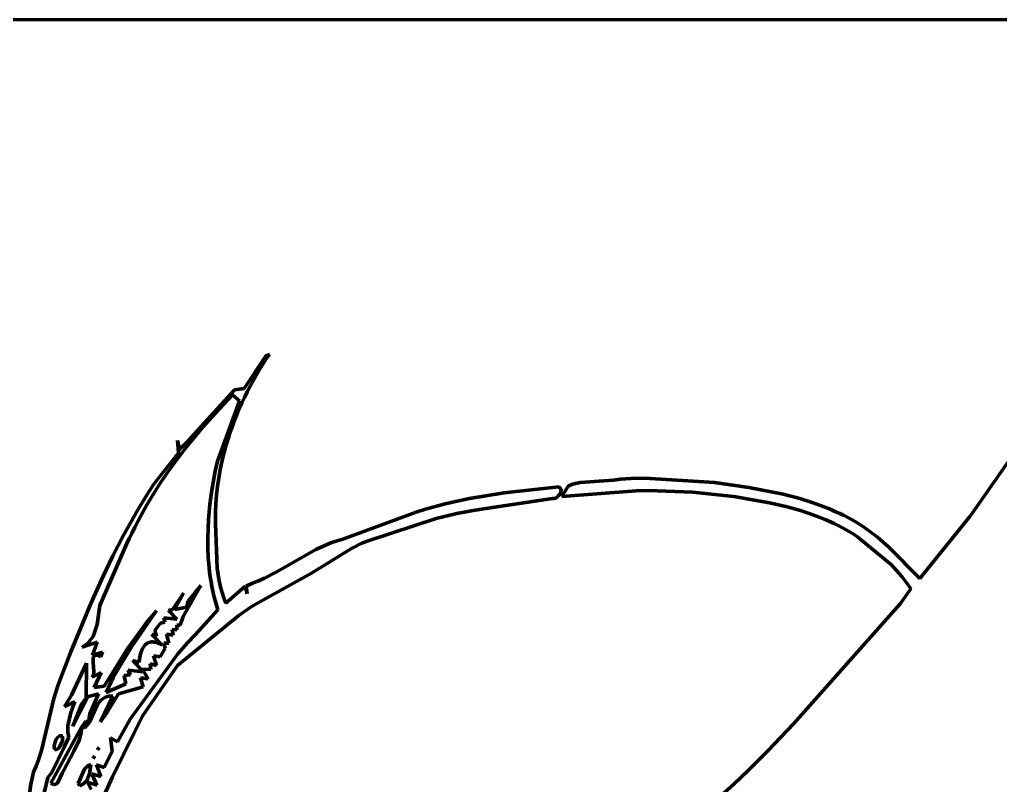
# Model space of a CAD drawing. Header units: millimetres. Extents: x 0 to 11, y 0 to 14.1.
# Drawn here: x 3.896 to 7.005, y 11.627 to 14.056 of the extents above; entities that cross this region are included whole.
import ezdxf

# ---------------------------------------------------------------- set-up
doc = ezdxf.new("R2010")
doc.units = ezdxf.units.MM
doc.layers.add('color#010101ff', color=7, linetype='CONTINUOUS', lineweight=100)
doc.layers.add('color#fefefeff', color=7, linetype='CONTINUOUS', lineweight=100)

msp = doc.modelspace()

# ---------------------------------------------------------------- linework, layer by layer
at = {"layer": 'color#010101ff'}
for p, q in [((4.6075, 12.8855), (4.6766, 12.9894)), ((4.6764, 12.9773), (4.6658, 12.9608)), ((4.6873, 12.9935), (4.6764, 12.9773)), ((4.6766, 12.9894), (4.6873, 12.9935)), ((4.6555, 12.9441), (4.6454, 12.9272)), ((4.6658, 12.9608), (4.6555, 12.9441)), ((4.6357, 12.9101), (4.6263, 12.8928)), ((4.6454, 12.9272), (4.6357, 12.9101)), ((4.4274, 12.7179), (4.5766, 12.8819)), ((4.5766, 12.8819), (4.6075, 12.8855)), ((4.6173, 12.8753), (4.6085, 12.8576)), ((4.6263, 12.8928), (4.6173, 12.8753)), ((4.5709, 12.8653), (4.5156, 12.8069)), ((4.523, 12.6551), (4.5924, 12.8468)), ((4.5924, 12.8468), (4.5709, 12.8653)), ((4.6085, 12.8576), (4.6002, 12.8398)), ((4.5921, 12.8218), (4.5844, 12.8036)), ((4.6002, 12.8398), (4.5921, 12.8218)), ((4.5156, 12.8069), (4.4755, 12.7618)), ((4.5771, 12.7853), (4.5702, 12.7668)), ((4.5844, 12.8036), (4.5771, 12.7853)), ((4.4755, 12.7618), (4.4368, 12.7154)), ((4.5702, 12.7668), (4.5636, 12.7483)), ((4.3993, 12.6815), (4.3958, 12.7209)), ((4.3958, 12.7209), (4.4027, 12.6923)), ((4.5575, 12.7295), (4.5517, 12.7107)), ((4.5636, 12.7483), (4.5575, 12.7295)), ((6.9151, 12.4881), (7.078, 12.7234)), ((4.4027, 12.6923), (4.4274, 12.7179)), ((4.4368, 12.7154), (4.4119, 12.6838)), ((4.5463, 12.6917), (4.5414, 12.6727)), ((4.5517, 12.7107), (4.5463, 12.6917)), ((4.3202, 12.5816), (4.3993, 12.6815)), ((4.4119, 12.6838), (4.3876, 12.6516)), ((4.5414, 12.6727), (4.5369, 12.6535)), ((4.3876, 12.6516), (4.3642, 12.6189)), ((4.5154, 12.6234), (4.523, 12.6551)), ((4.5328, 12.6342), (4.5291, 12.6149)), ((4.5369, 12.6535), (4.5328, 12.6342)), ((4.3642, 12.6189), (4.3416, 12.5856)), ((4.5049, 12.5631), (4.5154, 12.6234)), ((4.5259, 12.5955), (4.5232, 12.576)), ((4.5291, 12.6149), (4.5259, 12.5955)), ((5.6728, 12.5875), (5.779, 12.5951)), ((5.779, 12.5951), (5.801, 12.5979)), ((5.801, 12.5979), (5.834, 12.6006)), ((5.834, 12.6006), (5.8782, 12.6018)), ((5.8782, 12.6018), (6.0987, 12.5877)), ((4.2947, 12.5415), (4.3202, 12.5816)), ((4.3416, 12.5856), (4.3199, 12.5517)), ((4.4988, 12.5174), (4.5049, 12.5631)), ((4.5232, 12.576), (4.5209, 12.5565)), ((5.4314, 12.5551), (5.6047, 12.5735)), ((5.6047, 12.5735), (5.6066, 12.5724)), ((5.6066, 12.5724), (5.6094, 12.5699)), ((5.6094, 12.5699), (5.6112, 12.567)), ((5.6112, 12.567), (5.6121, 12.5637)), ((5.6121, 12.5637), (5.6118, 12.5585)), ((5.6142, 12.5431), (5.6343, 12.5765)), ((5.6343, 12.5765), (5.6484, 12.5819)), ((5.6484, 12.5819), (5.6728, 12.5875)), ((6.0987, 12.5877), (6.2077, 12.5713)), ((6.2077, 12.5713), (6.3161, 12.5505)), ((4.2702, 12.5009), (4.2947, 12.5415)), ((4.3199, 12.5517), (4.2992, 12.5172)), ((4.5191, 12.5369), (4.5177, 12.5173)), ((4.5209, 12.5565), (4.5191, 12.5369)), ((5.2443, 12.5196), (5.3217, 12.5367)), ((5.3217, 12.5367), (5.4314, 12.5551)), ((5.5855, 12.5364), (5.3739, 12.5047)), ((5.5906, 12.5366), (5.5855, 12.5364)), ((5.5974, 12.5395), (5.5906, 12.5366)), ((5.6077, 12.5495), (5.5974, 12.5395)), ((5.6118, 12.5585), (5.6077, 12.5495)), ((5.8501, 12.5611), (5.6142, 12.5431)), ((5.888, 12.5618), (5.8501, 12.5611)), ((6.0287, 12.5572), (5.888, 12.5618)), ((6.1596, 12.5434), (6.0287, 12.5572)), ((6.273, 12.5233), (6.1596, 12.5434)), ((6.3161, 12.5505), (6.3694, 12.5367)), ((6.3694, 12.5367), (6.4088, 12.5244)), ((4.2466, 12.4598), (4.2702, 12.5009)), ((4.2992, 12.5172), (4.2795, 12.4821)), ((4.4945, 12.4715), (4.4988, 12.5174)), ((4.5177, 12.5173), (4.5169, 12.4976)), ((5.1526, 12.494), (5.1829, 12.5032)), ((5.1829, 12.5032), (5.2443, 12.5196)), ((5.3739, 12.5047), (5.334, 12.4991)), ((6.3293, 12.5102), (6.273, 12.5233)), ((6.371, 12.4984), (6.3293, 12.5102)), ((6.4088, 12.5244), (6.4348, 12.5151)), ((6.4348, 12.5151), (6.4604, 12.5049)), ((6.4604, 12.5049), (6.4856, 12.4936)), ((4.2795, 12.4821), (4.2608, 12.4464)), ((4.4928, 12.4409), (4.4945, 12.4715)), ((4.5169, 12.4976), (4.5165, 12.4779)), ((4.5165, 12.4779), (4.5167, 12.4581)), ((4.92, 12.4079), (5.1526, 12.494)), ((5.2164, 12.4737), (5.0002, 12.4028)), ((5.2814, 12.4893), (5.2164, 12.4737)), ((5.334, 12.4991), (5.2814, 12.4893)), ((6.3984, 12.4895), (6.371, 12.4984)), ((6.4255, 12.4798), (6.3984, 12.4895)), ((6.4522, 12.469), (6.4255, 12.4798)), ((6.4856, 12.4936), (6.4965, 12.4889)), ((6.4965, 12.4889), (6.5072, 12.4839)), ((6.5072, 12.4839), (6.5281, 12.4732)), ((6.5281, 12.4732), (6.5484, 12.4615)), ((6.7497, 12.283), (6.9086, 12.4802)), ((6.9086, 12.4802), (6.9151, 12.4881)), ((4.2239, 12.4182), (4.2466, 12.4598)), ((4.2608, 12.4464), (4.2519, 12.4284)), ((4.492, 12.4102), (4.4928, 12.4409)), ((4.5167, 12.4581), (4.5218, 12.3165)), ((6.4784, 12.4572), (6.4522, 12.469)), ((6.4913, 12.4508), (6.4784, 12.4572)), ((6.5041, 12.4442), (6.4913, 12.4508)), ((6.5167, 12.4372), (6.5041, 12.4442)), ((6.5484, 12.4615), (6.5681, 12.4489)), ((6.5681, 12.4489), (6.5873, 12.4355)), ((4.1913, 12.355), (4.2239, 12.4182)), ((4.2432, 12.4102), (4.2348, 12.3918)), ((4.2519, 12.4284), (4.2432, 12.4102)), ((4.4923, 12.3795), (4.492, 12.4102)), ((4.9024, 12.4026), (4.92, 12.4079)), ((6.5292, 12.43), (6.5167, 12.4372)), ((6.5415, 12.4224), (6.5292, 12.43)), ((6.5536, 12.4145), (6.5415, 12.4224)), ((6.6599, 12.3261), (6.5536, 12.4145)), ((6.5873, 12.4355), (6.6151, 12.414)), ((6.6151, 12.414), (6.6506, 12.3833)), ((4.2348, 12.3918), (4.1495, 12.1978)), ((4.4936, 12.3489), (4.4923, 12.3795)), ((4.9482, 12.3788), (4.8205, 12.2999)), ((4.8351, 12.3751), (4.8633, 12.3882)), ((4.8633, 12.3882), (4.8826, 12.3959)), ((4.8826, 12.3959), (4.9024, 12.4026)), ((4.9801, 12.3948), (4.9482, 12.3788)), ((5.0002, 12.4028), (4.9801, 12.3948)), ((6.6506, 12.3833), (6.7497, 12.283)), ((4.1604, 12.291), (4.1913, 12.355)), ((4.4962, 12.3184), (4.4936, 12.3489)), ((4.7085, 12.3032), (4.8351, 12.3751)), ((4.498, 12.3032), (4.4962, 12.3184)), ((4.5218, 12.3165), (4.5267, 12.2815)), ((6.6926, 12.29), (6.6599, 12.3261)), ((4.1214, 12.2044), (4.1604, 12.291)), ((4.5001, 12.2881), (4.498, 12.3032)), ((4.5025, 12.273), (4.5001, 12.2881)), ((4.6528, 12.276), (4.6717, 12.2844)), ((4.8205, 12.2999), (4.6592, 12.2107)), ((4.6717, 12.2844), (4.7085, 12.3032)), ((6.7122, 12.264), (6.6926, 12.29)), ((4.4698, 12.2611), (4.4138, 12.1632)), ((4.4298, 12.2116), (4.4698, 12.2611)), ((4.5052, 12.2579), (4.5025, 12.273)), ((4.5083, 12.2429), (4.5052, 12.2579)), ((4.5267, 12.2815), (4.5323, 12.2557)), ((4.5323, 12.2557), (4.5372, 12.2387)), ((4.5497, 12.2053), (4.6102, 12.2592)), ((4.6102, 12.2592), (4.6173, 12.2349)), ((4.6142, 12.2594), (4.6335, 12.2686)), ((4.6173, 12.2349), (4.6142, 12.2594)), ((4.6335, 12.2686), (4.6528, 12.276)), ((6.7211, 12.2503), (6.7122, 12.264)), ((4.3798, 12.1845), (4.4152, 12.2362)), ((4.4152, 12.2362), (4.3868, 12.1853)), ((4.5118, 12.228), (4.5083, 12.2429)), ((4.5156, 12.2131), (4.5118, 12.228)), ((4.5372, 12.2387), (4.5429, 12.2219)), ((4.5429, 12.2219), (4.5497, 12.2053)), ((6.6875, 12.2025), (6.7211, 12.2503)), ((4.0581, 12.0508), (4.1214, 12.2044)), ((4.1495, 12.1978), (4.1414, 12.1373)), ((4.3868, 12.1853), (4.4256, 12.192)), ((4.4256, 12.192), (4.4264, 12.2008)), ((4.4264, 12.2008), (4.4298, 12.2116)), ((4.5198, 12.1983), (4.5156, 12.2131)), ((4.5244, 12.1836), (4.5198, 12.1983)), ((4.6297, 12.1929), (4.5918, 12.1671)), ((4.6592, 12.2107), (4.6297, 12.1929)), ((6.3498, 11.8233), (6.6875, 12.2025)), ((4.3295, 12.1803), (4.2518, 12.0681)), ((4.2964, 12.1426), (4.3295, 12.1803)), ((4.3679, 12.182), (4.3798, 12.1845)), ((4.3937, 12.1546), (4.3679, 12.182)), ((4.5918, 12.1671), (4.3963, 12.0074)), ((4.4138, 12.1632), (4.4044, 12.1354)), ((4.4519, 12.1045), (4.5244, 12.1836)), ((4.1414, 12.1373), (4.1289, 12.0993)), ((4.2376, 12.0616), (4.2964, 12.1426)), ((4.324, 12.118), (4.3418, 12.1415)), ((4.3418, 12.1415), (4.3564, 12.1452)), ((4.3564, 12.1452), (4.3528, 12.1583)), ((4.3528, 12.1583), (4.3937, 12.1546)), ((4.4044, 12.1354), (4.3939, 12.1357)), ((4.3939, 12.1357), (4.394, 12.1203)), ((4.1289, 12.0993), (4.1121, 12.078)), ((4.3474, 12.0718), (4.3149, 12.1059)), ((4.3149, 12.1059), (4.3298, 12.1004)), ((4.3298, 12.1004), (4.324, 12.118)), ((4.3821, 12.104), (4.3614, 12.1067)), ((4.3614, 12.1067), (4.369, 12.078)), ((4.394, 12.1203), (4.3788, 12.1219)), ((4.3788, 12.1219), (4.3821, 12.104)), ((4.4274, 12.0795), (4.4519, 12.1045)), ((4.0942, 12.0653), (4.1411, 12.0812)), ((4.1121, 12.078), (4.0942, 12.0653)), ((4.1411, 12.0812), (4.1264, 12.0406)), ((4.2518, 12.0681), (4.1923, 11.9693)), ((4.2844, 12.059), (4.2881, 12.0656)), ((4.2881, 12.0656), (4.2924, 12.0714)), ((4.2924, 12.0714), (4.2949, 12.0739)), ((4.2949, 12.0739), (4.2976, 12.0761)), ((4.2976, 12.0761), (4.3004, 12.0781)), ((4.3004, 12.0781), (4.3035, 12.0797)), ((4.3035, 12.0797), (4.3068, 12.0809)), ((4.3068, 12.0809), (4.3103, 12.0817)), ((4.3103, 12.0817), (4.314, 12.0822)), ((4.314, 12.0822), (4.318, 12.0822)), ((4.318, 12.0822), (4.3222, 12.0818)), ((4.3222, 12.0818), (4.3267, 12.0808)), ((4.3267, 12.0808), (4.3315, 12.0794)), ((4.3315, 12.0794), (4.3365, 12.0774)), ((4.3365, 12.0774), (4.3418, 12.0749)), ((4.3418, 12.0749), (4.3474, 12.0718)), ((4.369, 12.078), (4.3524, 12.0781)), ((4.3524, 12.0781), (4.3571, 12.0621)), ((4.3967, 12.0444), (4.4274, 12.0795)), ((4.024, 11.9624), (4.0581, 12.0508)), ((4.1264, 12.0406), (4.1579, 12.0492)), ((4.13, 12.0354), (4.1293, 12.0333)), ((4.131, 12.0373), (4.13, 12.0354)), ((4.1323, 12.0387), (4.131, 12.0373)), ((4.134, 12.0397), (4.1323, 12.0387)), ((4.136, 12.0402), (4.134, 12.0397)), ((4.1385, 12.0403), (4.136, 12.0402)), ((4.1415, 12.0398), (4.1385, 12.0403)), ((4.1449, 12.0387), (4.1415, 12.0398)), ((4.1489, 12.037), (4.1449, 12.0387)), ((4.1534, 12.0347), (4.1489, 12.037)), ((4.1579, 12.0492), (4.1534, 12.0347)), ((4.1639, 11.9423), (4.2376, 12.0616)), ((4.2594, 11.8557), (4.3967, 12.0444)), ((4.2734, 12.0168), (4.2788, 12.0441)), ((4.2788, 12.0441), (4.2844, 12.059)), ((4.3414, 12.0349), (4.3201, 12.0382)), ((4.3201, 12.0382), (4.3291, 12.0075)), ((4.3571, 12.0621), (4.3414, 12.0349)), ((4.1073, 12.0144), (4.0602, 11.9132)), ((4.1063, 11.907), (4.1073, 12.0144)), ((4.1289, 12.0307), (4.1286, 12.0279)), ((4.1286, 12.0279), (4.1286, 12.0249)), ((4.1286, 12.0249), (4.1289, 12.0182)), ((4.1293, 12.0333), (4.1289, 12.0307)), ((4.1289, 12.0182), (4.1311, 11.9883)), ((4.2876, 11.9872), (4.2546, 12.0231)), ((4.2546, 12.0231), (4.2734, 12.0168)), ((4.3963, 12.0074), (4.286, 11.8485)), ((4.3291, 12.0075), (4.3097, 12.0129)), ((4.3097, 12.0129), (4.3117, 11.9955)), ((4.1258, 11.9708), (4.1541, 11.9849)), ((4.1274, 11.9731), (4.1258, 11.9708)), ((4.1287, 11.9756), (4.1274, 11.9731)), ((4.1297, 11.9785), (4.1287, 11.9756)), ((4.1304, 11.9816), (4.1297, 11.9785)), ((4.1311, 11.9883), (4.1304, 11.9816)), ((4.1541, 11.9849), (4.1314, 11.9378)), ((4.2272, 11.9751), (4.246, 11.9779)), ((4.232, 11.9492), (4.2272, 11.9751)), ((4.246, 11.9779), (4.2393, 11.9929)), ((4.2393, 11.9929), (4.2876, 11.9872)), ((4.3117, 11.9955), (4.2855, 11.995)), ((4.2855, 11.995), (4.3033, 11.9653)), ((4.0043, 11.9023), (4.0167, 11.9426)), ((4.0167, 11.9426), (4.024, 11.9624)), ((4.1314, 11.9378), (4.1639, 11.9423)), ((4.1923, 11.9693), (4.1695, 11.9222)), ((4.1695, 11.9222), (4.232, 11.9492)), ((4.3033, 11.9653), (4.2792, 11.9685)), ((4.2792, 11.9685), (4.2869, 11.94)), ((4.0602, 11.9132), (4.0379, 11.8774)), ((4.1453, 11.9178), (4.1063, 11.907)), ((4.1183, 11.8539), (4.1453, 11.9178)), ((4.1517, 11.8289), (4.1913, 11.9104)), ((4.2065, 11.9143), (4.171, 11.8553)), ((4.1817, 11.9102), (4.1773, 11.9096)), ((4.1864, 11.9105), (4.1817, 11.9102)), ((4.1913, 11.9104), (4.1864, 11.9105)), ((4.209, 11.917), (4.2065, 11.9143)), ((4.2869, 11.94), (4.209, 11.917)), ((3.9646, 11.7383), (4.0043, 11.9023)), ((4.0379, 11.8774), (4.0711, 11.8924)), ((4.0711, 11.8924), (4.0574, 11.8586)), ((4.1108, 11.9056), (4.0647, 11.8151)), ((4.0647, 11.8151), (4.0913, 11.8852)), ((4.0913, 11.8852), (4.0999, 11.8962)), ((4.0999, 11.8962), (4.1079, 11.9035)), ((4.1079, 11.9035), (4.1108, 11.9056)), ((4.1412, 11.8811), (4.117, 11.8277)), ((4.1479, 11.8911), (4.1412, 11.8811)), ((4.1531, 11.8969), (4.1479, 11.8911)), ((4.159, 11.9018), (4.1531, 11.8969)), ((4.1622, 11.9039), (4.159, 11.9018)), ((4.1657, 11.9058), (4.1622, 11.9039)), ((4.1693, 11.9074), (4.1657, 11.9058)), ((4.1732, 11.9086), (4.1693, 11.9074)), ((4.1773, 11.9096), (4.1732, 11.9086)), ((4.0574, 11.8586), (4.048, 11.816)), ((4.1163, 11.8411), (4.1183, 11.8539)), ((4.171, 11.8553), (4.1517, 11.8289)), ((4.2455, 11.837), (4.2594, 11.8557)), ((4.286, 11.8485), (4.2583, 11.7934)), ((4.0917, 11.8118), (4.1058, 11.8304)), ((4.117, 11.8277), (4.1026, 11.8093)), ((4.1058, 11.8304), (4.117, 11.8277)), ((4.1165, 11.8311), (4.1163, 11.8411)), ((4.117, 11.8277), (4.1165, 11.8311)), ((4.206, 11.765), (4.2455, 11.837)), ((6.2673, 11.737), (6.3498, 11.8233)), ((3.994, 11.6343), (4.0917, 11.8118)), ((4.048, 11.816), (4.0484, 11.7961)), ((4.0484, 11.7961), (4.0515, 11.7799)), ((4.0885, 11.7858), (4.084, 11.771)), ((4.0906, 11.796), (4.0885, 11.7858)), ((4.0916, 11.8064), (4.0906, 11.796)), ((4.0917, 11.8118), (4.0916, 11.8064)), ((4.1026, 11.8093), (4.0917, 11.8118)), ((4.2583, 11.7934), (4.1888, 11.6524)), ((4.0102, 11.7711), (4.0052, 11.7521)), ((4.0161, 11.7795), (4.0102, 11.7711)), ((4.0206, 11.7828), (4.0161, 11.7795)), ((4.0241, 11.784), (4.0206, 11.7828)), ((4.0219, 11.748), (4.0314, 11.7688)), ((4.0278, 11.7844), (4.0241, 11.784)), ((4.0319, 11.7837), (4.0278, 11.7844)), ((4.0314, 11.7688), (4.0319, 11.7837)), ((4.0515, 11.7799), (4.0372, 11.7482)), ((4.084, 11.771), (4.0683, 11.7381)), ((4.1891, 11.7356), (4.1836, 11.778)), ((4.1836, 11.778), (4.206, 11.765)), ((3.9551, 11.7082), (3.9646, 11.7383)), ((4.0372, 11.7482), (3.9977, 11.6677)), ((4.0052, 11.7521), (4.0063, 11.7407)), ((4.0063, 11.7407), (4.0081, 11.7406)), ((4.0081, 11.7406), (4.0116, 11.741)), ((4.0116, 11.741), (4.0163, 11.7431)), ((4.0163, 11.7431), (4.0219, 11.748)), ((4.0683, 11.7381), (4.0342, 11.6729)), ((4.1417, 11.746), (4.1489, 11.7407)), ((4.1426, 11.7453), (4.1417, 11.746)), ((4.1489, 11.7407), (4.1426, 11.7453)), ((4.1641, 11.6835), (4.1891, 11.7356)), ((6.204, 11.6736), (6.2673, 11.737)), ((3.9477, 11.6884), (3.9551, 11.7082)), ((4.1121, 11.6891), (4.1217, 11.6939)), ((4.1217, 11.6939), (4.1175, 11.6634)), ((4.1281, 11.719), (4.1349, 11.7133)), ((4.129, 11.7182), (4.1281, 11.719)), ((4.1349, 11.7133), (4.129, 11.7182)), ((3.9309, 11.6308), (3.9395, 11.6689)), ((3.9395, 11.6689), (3.9477, 11.6884)), ((3.9977, 11.6677), (3.9853, 11.6522)), ((4.0302, 11.6655), (4.0166, 11.6368)), ((4.0342, 11.6729), (4.0302, 11.6655)), ((4.0812, 11.6328), (4.1008, 11.6785)), ((4.1008, 11.6785), (4.1121, 11.6891)), ((4.1175, 11.6634), (4.1085, 11.643)), ((4.14, 11.6279), (4.1246, 11.664)), ((4.1246, 11.664), (4.1535, 11.6553)), ((4.1535, 11.6553), (4.1395, 11.6919)), ((4.1395, 11.6919), (4.1641, 11.6835)), ((6.1609, 11.6322), (6.204, 11.6736)), ((3.9203, 11.5537), (3.9309, 11.6308)), ((3.9853, 11.6522), (3.9732, 11.6037)), ((3.9966, 11.6327), (3.994, 11.6343)), ((3.9989, 11.6315), (3.9966, 11.6327)), ((4.0012, 11.6307), (3.9989, 11.6315)), ((4.0033, 11.6302), (4.0012, 11.6307)), ((4.0053, 11.6301), (4.0033, 11.6302)), ((4.009, 11.6308), (4.0053, 11.6301)), ((4.0123, 11.6325), (4.009, 11.6308)), ((4.0166, 11.6368), (4.0123, 11.6325)), ((4.0869, 11.6264), (4.0812, 11.6328)), ((4.1015, 11.6348), (4.0948, 11.6299)), ((4.1085, 11.643), (4.1015, 11.6348)), ((4.1223, 11.6142), (4.1109, 11.6378)), ((4.1109, 11.6378), (4.14, 11.6279)), ((4.1888, 11.6524), (4.1609, 11.5882)), ((6.1172, 11.5914), (6.1609, 11.6322)), ((4.0948, 11.6299), (4.0869, 11.6264))]:
    msp.add_line(p, q, dxfattribs=at)
at = {"layer": 'color#fefefeff'}
for p, q in [((0, 14.0556), (10.9583, 14.0556)), ((4.6766, 12.9894), (4.6075, 12.8855)), ((4.6658, 12.9608), (4.6764, 12.9773)), ((4.6764, 12.9773), (4.6873, 12.9935)), ((4.6873, 12.9935), (4.6766, 12.9894)), ((4.6454, 12.9272), (4.6555, 12.9441)), ((4.6555, 12.9441), (4.6658, 12.9608)), ((4.6263, 12.8928), (4.6357, 12.9101)), ((4.6357, 12.9101), (4.6454, 12.9272)), ((4.5766, 12.8819), (4.4274, 12.7179)), ((4.6075, 12.8855), (4.5766, 12.8819)), ((4.6085, 12.8576), (4.6173, 12.8753)), ((4.6173, 12.8753), (4.6263, 12.8928)), ((4.5156, 12.8069), (4.5709, 12.8653)), ((4.5924, 12.8468), (4.523, 12.6551)), ((4.5709, 12.8653), (4.5924, 12.8468)), ((4.6002, 12.8398), (4.6085, 12.8576)), ((4.5844, 12.8036), (4.5921, 12.8218)), ((4.5921, 12.8218), (4.6002, 12.8398)), ((4.4755, 12.7618), (4.5156, 12.8069)), ((4.5702, 12.7668), (4.5771, 12.7853)), ((4.5771, 12.7853), (4.5844, 12.8036)), ((4.4368, 12.7154), (4.4755, 12.7618)), ((4.5636, 12.7483), (4.5702, 12.7668)), ((4.4027, 12.6923), (4.3958, 12.7209)), ((4.3958, 12.7209), (4.3993, 12.6815)), ((4.5517, 12.7107), (4.5575, 12.7295)), ((4.5575, 12.7295), (4.5636, 12.7483)), ((7.078, 12.7234), (6.9151, 12.4881)), ((4.4274, 12.7179), (4.4027, 12.6923)), ((4.4119, 12.6838), (4.4368, 12.7154)), ((4.5414, 12.6727), (4.5463, 12.6917)), ((4.5463, 12.6917), (4.5517, 12.7107)), ((4.3993, 12.6815), (4.3202, 12.5816)), ((4.3876, 12.6516), (4.4119, 12.6838)), ((4.5369, 12.6535), (4.5414, 12.6727)), ((4.3642, 12.6189), (4.3876, 12.6516)), ((4.523, 12.6551), (4.5154, 12.6234)), ((4.5291, 12.6149), (4.5328, 12.6342)), ((4.5328, 12.6342), (4.5369, 12.6535)), ((4.3416, 12.5856), (4.3642, 12.6189)), ((4.5154, 12.6234), (4.5049, 12.5631)), ((4.5232, 12.576), (4.5259, 12.5955)), ((4.5259, 12.5955), (4.5291, 12.6149)), ((5.779, 12.5951), (5.6728, 12.5875)), ((5.801, 12.5979), (5.779, 12.5951)), ((5.834, 12.6006), (5.801, 12.5979)), ((5.8782, 12.6018), (5.834, 12.6006)), ((6.0987, 12.5877), (5.8782, 12.6018)), ((4.3202, 12.5816), (4.2947, 12.5415)), ((4.3199, 12.5517), (4.3416, 12.5856)), ((4.5049, 12.5631), (4.4988, 12.5174)), ((4.5209, 12.5565), (4.5232, 12.576)), ((5.6047, 12.5735), (5.4314, 12.5551)), ((5.6066, 12.5724), (5.6047, 12.5735)), ((5.6094, 12.5699), (5.6066, 12.5724)), ((5.6112, 12.567), (5.6094, 12.5699)), ((5.6121, 12.5637), (5.6112, 12.567)), ((5.6118, 12.5585), (5.6121, 12.5637)), ((5.6343, 12.5765), (5.6142, 12.5431)), ((5.6484, 12.5819), (5.6343, 12.5765)), ((5.6728, 12.5875), (5.6484, 12.5819)), ((6.2077, 12.5713), (6.0987, 12.5877)), ((6.3161, 12.5505), (6.2077, 12.5713)), ((4.2947, 12.5415), (4.2702, 12.5009)), ((4.2992, 12.5172), (4.3199, 12.5517)), ((4.5177, 12.5173), (4.5191, 12.5369)), ((4.5191, 12.5369), (4.5209, 12.5565)), ((5.3217, 12.5367), (5.2443, 12.5196)), ((5.4314, 12.5551), (5.3217, 12.5367)), ((5.3739, 12.5047), (5.5855, 12.5364)), ((5.5855, 12.5364), (5.5906, 12.5366)), ((5.5906, 12.5366), (5.5974, 12.5395)), ((5.5974, 12.5395), (5.6077, 12.5495)), ((5.6077, 12.5495), (5.6118, 12.5585)), ((5.6142, 12.5431), (5.8501, 12.5611)), ((5.8501, 12.5611), (5.888, 12.5618)), ((5.888, 12.5618), (6.0287, 12.5572)), ((6.0287, 12.5572), (6.1596, 12.5434)), ((6.1596, 12.5434), (6.273, 12.5233)), ((6.3694, 12.5367), (6.3161, 12.5505)), ((6.4088, 12.5244), (6.3694, 12.5367)), ((4.2702, 12.5009), (4.2466, 12.4598)), ((4.2795, 12.4821), (4.2992, 12.5172)), ((4.4988, 12.5174), (4.4945, 12.4715)), ((4.5169, 12.4976), (4.5177, 12.5173)), ((5.1829, 12.5032), (5.1526, 12.494)), ((5.2443, 12.5196), (5.1829, 12.5032)), ((5.334, 12.4991), (5.3739, 12.5047)), ((6.273, 12.5233), (6.3293, 12.5102)), ((6.3293, 12.5102), (6.371, 12.4984)), ((6.4348, 12.5151), (6.4088, 12.5244)), ((6.4604, 12.5049), (6.4348, 12.5151)), ((6.4856, 12.4936), (6.4604, 12.5049)), ((4.2608, 12.4464), (4.2795, 12.4821)), ((4.4945, 12.4715), (4.4928, 12.4409)), ((4.5165, 12.4779), (4.5169, 12.4976)), ((4.5167, 12.4581), (4.5165, 12.4779)), ((5.1526, 12.494), (4.92, 12.4079)), ((5.0002, 12.4028), (5.2164, 12.4737)), ((5.2164, 12.4737), (5.2814, 12.4893)), ((5.2814, 12.4893), (5.334, 12.4991)), ((6.371, 12.4984), (6.3984, 12.4895)), ((6.3984, 12.4895), (6.4255, 12.4798)), ((6.4255, 12.4798), (6.4522, 12.469)), ((6.4965, 12.4889), (6.4856, 12.4936)), ((6.5072, 12.4839), (6.4965, 12.4889)), ((6.5281, 12.4732), (6.5072, 12.4839)), ((6.5484, 12.4615), (6.5281, 12.4732)), ((6.9086, 12.4802), (6.7497, 12.283)), ((6.9151, 12.4881), (6.9086, 12.4802)), ((4.2466, 12.4598), (4.2239, 12.4182)), ((4.2519, 12.4284), (4.2608, 12.4464)), ((4.4928, 12.4409), (4.492, 12.4102)), ((4.5218, 12.3165), (4.5167, 12.4581)), ((6.4522, 12.469), (6.4784, 12.4572)), ((6.4784, 12.4572), (6.4913, 12.4508)), ((6.4913, 12.4508), (6.5041, 12.4442)), ((6.5041, 12.4442), (6.5167, 12.4372)), ((6.5681, 12.4489), (6.5484, 12.4615)), ((6.5873, 12.4355), (6.5681, 12.4489)), ((4.2239, 12.4182), (4.1913, 12.355)), ((4.2348, 12.3918), (4.2432, 12.4102)), ((4.2432, 12.4102), (4.2519, 12.4284)), ((4.492, 12.4102), (4.4923, 12.3795)), ((4.92, 12.4079), (4.9024, 12.4026)), ((6.5167, 12.4372), (6.5292, 12.43)), ((6.5292, 12.43), (6.5415, 12.4224)), ((6.5415, 12.4224), (6.5536, 12.4145)), ((6.5536, 12.4145), (6.6599, 12.3261)), ((6.6151, 12.414), (6.5873, 12.4355)), ((6.6506, 12.3833), (6.6151, 12.414)), ((4.1495, 12.1978), (4.2348, 12.3918)), ((4.4923, 12.3795), (4.4936, 12.3489)), ((4.8205, 12.2999), (4.9482, 12.3788)), ((4.8633, 12.3882), (4.8351, 12.3751)), ((4.8826, 12.3959), (4.8633, 12.3882)), ((4.9024, 12.4026), (4.8826, 12.3959)), ((4.9482, 12.3788), (4.9801, 12.3948)), ((4.9801, 12.3948), (5.0002, 12.4028)), ((6.7497, 12.283), (6.6506, 12.3833)), ((4.1913, 12.355), (4.1604, 12.291)), ((4.4936, 12.3489), (4.4962, 12.3184)), ((4.8351, 12.3751), (4.7085, 12.3032)), ((4.4962, 12.3184), (4.498, 12.3032)), ((4.5267, 12.2815), (4.5218, 12.3165)), ((6.6599, 12.3261), (6.6926, 12.29)), ((4.1604, 12.291), (4.1214, 12.2044)), ((4.498, 12.3032), (4.5001, 12.2881)), ((4.5001, 12.2881), (4.5025, 12.273)), ((4.6717, 12.2844), (4.6528, 12.276)), ((4.6592, 12.2107), (4.8205, 12.2999)), ((4.7085, 12.3032), (4.6717, 12.2844)), ((6.6926, 12.29), (6.7122, 12.264)), ((4.4138, 12.1632), (4.4698, 12.2611)), ((4.4698, 12.2611), (4.4298, 12.2116)), ((4.5025, 12.273), (4.5052, 12.2579)), ((4.5052, 12.2579), (4.5083, 12.2429)), ((4.5323, 12.2557), (4.5267, 12.2815)), ((4.5372, 12.2387), (4.5323, 12.2557)), ((4.6102, 12.2592), (4.5497, 12.2053)), ((4.6173, 12.2349), (4.6102, 12.2592)), ((4.6335, 12.2686), (4.6142, 12.2594)), ((4.6142, 12.2594), (4.6173, 12.2349)), ((4.6528, 12.276), (4.6335, 12.2686)), ((6.7122, 12.264), (6.7211, 12.2503)), ((4.4152, 12.2362), (4.3798, 12.1845)), ((4.3868, 12.1853), (4.4152, 12.2362)), ((4.5083, 12.2429), (4.5118, 12.228)), ((4.5118, 12.228), (4.5156, 12.2131)), ((4.5429, 12.2219), (4.5372, 12.2387)), ((4.5497, 12.2053), (4.5429, 12.2219)), ((6.7211, 12.2503), (6.6875, 12.2025)), ((4.1214, 12.2044), (4.0581, 12.0508)), ((4.1414, 12.1373), (4.1495, 12.1978)), ((4.4256, 12.192), (4.3868, 12.1853)), ((4.4264, 12.2008), (4.4256, 12.192)), ((4.4298, 12.2116), (4.4264, 12.2008)), ((4.5156, 12.2131), (4.5198, 12.1983)), ((4.5198, 12.1983), (4.5244, 12.1836)), ((4.5918, 12.1671), (4.6297, 12.1929)), ((4.6297, 12.1929), (4.6592, 12.2107)), ((6.6875, 12.2025), (6.3498, 11.8233)), ((4.2518, 12.0681), (4.3295, 12.1803)), ((4.3295, 12.1803), (4.2964, 12.1426)), ((4.3798, 12.1845), (4.3679, 12.182)), ((4.3679, 12.182), (4.3937, 12.1546)), ((4.3963, 12.0074), (4.5918, 12.1671)), ((4.4044, 12.1354), (4.4138, 12.1632)), ((4.5244, 12.1836), (4.4519, 12.1045)), ((4.1289, 12.0993), (4.1414, 12.1373)), ((4.2964, 12.1426), (4.2376, 12.0616)), ((4.3418, 12.1415), (4.324, 12.118)), ((4.3564, 12.1452), (4.3418, 12.1415)), ((4.3937, 12.1546), (4.3528, 12.1583)), ((4.3528, 12.1583), (4.3564, 12.1452)), ((4.394, 12.1203), (4.3939, 12.1357)), ((4.3939, 12.1357), (4.4044, 12.1354)), ((4.1121, 12.078), (4.1289, 12.0993)), ((4.3298, 12.1004), (4.3149, 12.1059)), ((4.3149, 12.1059), (4.3474, 12.0718)), ((4.324, 12.118), (4.3298, 12.1004)), ((4.369, 12.078), (4.3614, 12.1067)), ((4.3614, 12.1067), (4.3821, 12.104)), ((4.3821, 12.104), (4.3788, 12.1219)), ((4.3788, 12.1219), (4.394, 12.1203)), ((4.4519, 12.1045), (4.4274, 12.0795)), ((4.1411, 12.0812), (4.0942, 12.0653)), ((4.0942, 12.0653), (4.1121, 12.078)), ((4.1264, 12.0406), (4.1411, 12.0812)), ((4.1923, 11.9693), (4.2518, 12.0681)), ((4.2881, 12.0656), (4.2844, 12.059)), ((4.2924, 12.0714), (4.2881, 12.0656)), ((4.2949, 12.0739), (4.2924, 12.0714)), ((4.2976, 12.0761), (4.2949, 12.0739)), ((4.3004, 12.0781), (4.2976, 12.0761)), ((4.3035, 12.0797), (4.3004, 12.0781)), ((4.3068, 12.0809), (4.3035, 12.0797)), ((4.3103, 12.0817), (4.3068, 12.0809)), ((4.314, 12.0822), (4.3103, 12.0817)), ((4.318, 12.0822), (4.314, 12.0822)), ((4.3222, 12.0818), (4.318, 12.0822)), ((4.3267, 12.0808), (4.3222, 12.0818)), ((4.3315, 12.0794), (4.3267, 12.0808)), ((4.3365, 12.0774), (4.3315, 12.0794)), ((4.3418, 12.0749), (4.3365, 12.0774)), ((4.3474, 12.0718), (4.3418, 12.0749)), ((4.3571, 12.0621), (4.3524, 12.0781)), ((4.3524, 12.0781), (4.369, 12.078)), ((4.4274, 12.0795), (4.3967, 12.0444)), ((4.0581, 12.0508), (4.024, 11.9624)), ((4.1579, 12.0492), (4.1264, 12.0406)), ((4.1293, 12.0333), (4.13, 12.0354)), ((4.13, 12.0354), (4.131, 12.0373)), ((4.131, 12.0373), (4.1323, 12.0387)), ((4.1323, 12.0387), (4.134, 12.0397)), ((4.134, 12.0397), (4.136, 12.0402)), ((4.136, 12.0402), (4.1385, 12.0403)), ((4.1385, 12.0403), (4.1415, 12.0398)), ((4.1415, 12.0398), (4.1449, 12.0387)), ((4.1449, 12.0387), (4.1489, 12.037)), ((4.1489, 12.037), (4.1534, 12.0347)), ((4.1534, 12.0347), (4.1579, 12.0492)), ((4.2376, 12.0616), (4.1639, 11.9423)), ((4.3967, 12.0444), (4.2594, 11.8557)), ((4.2788, 12.0441), (4.2734, 12.0168)), ((4.2844, 12.059), (4.2788, 12.0441)), ((4.3291, 12.0075), (4.3201, 12.0382)), ((4.3201, 12.0382), (4.3414, 12.0349)), ((4.3414, 12.0349), (4.3571, 12.0621)), ((4.0602, 11.9132), (4.1073, 12.0144)), ((4.1073, 12.0144), (4.1063, 11.907)), ((4.1286, 12.0279), (4.1289, 12.0307)), ((4.1286, 12.0249), (4.1286, 12.0279)), ((4.1289, 12.0182), (4.1286, 12.0249)), ((4.1289, 12.0307), (4.1293, 12.0333)), ((4.1311, 11.9883), (4.1289, 12.0182)), ((4.2734, 12.0168), (4.2546, 12.0231)), ((4.2546, 12.0231), (4.2876, 11.9872)), ((4.286, 11.8485), (4.3963, 12.0074)), ((4.3117, 11.9955), (4.3097, 12.0129)), ((4.3097, 12.0129), (4.3291, 12.0075)), ((4.1541, 11.9849), (4.1258, 11.9708)), ((4.1258, 11.9708), (4.1274, 11.9731)), ((4.1274, 11.9731), (4.1287, 11.9756)), ((4.1287, 11.9756), (4.1297, 11.9785)), ((4.1297, 11.9785), (4.1304, 11.9816)), ((4.1304, 11.9816), (4.1311, 11.9883)), ((4.1314, 11.9378), (4.1541, 11.9849)), ((4.246, 11.9779), (4.2272, 11.9751)), ((4.2272, 11.9751), (4.232, 11.9492)), ((4.2876, 11.9872), (4.2393, 11.9929)), ((4.2393, 11.9929), (4.246, 11.9779)), ((4.2855, 11.995), (4.3117, 11.9955)), ((4.3033, 11.9653), (4.2855, 11.995)), ((4.0167, 11.9426), (4.0043, 11.9023)), ((4.024, 11.9624), (4.0167, 11.9426)), ((4.1639, 11.9423), (4.1314, 11.9378)), ((4.1695, 11.9222), (4.1923, 11.9693)), ((4.232, 11.9492), (4.1695, 11.9222)), ((4.2869, 11.94), (4.2792, 11.9685)), ((4.2792, 11.9685), (4.3033, 11.9653)), ((4.0379, 11.8774), (4.0602, 11.9132)), ((4.1063, 11.907), (4.1453, 11.9178)), ((4.1453, 11.9178), (4.1183, 11.8539)), ((4.1913, 11.9104), (4.1517, 11.8289)), ((4.171, 11.8553), (4.2065, 11.9143)), ((4.1773, 11.9096), (4.1817, 11.9102)), ((4.1817, 11.9102), (4.1864, 11.9105)), ((4.1864, 11.9105), (4.1913, 11.9104)), ((4.2065, 11.9143), (4.209, 11.917)), ((4.209, 11.917), (4.2869, 11.94)), ((4.0043, 11.9023), (3.9646, 11.7383)), ((4.0711, 11.8924), (4.0379, 11.8774)), ((4.0574, 11.8586), (4.0711, 11.8924)), ((4.0647, 11.8151), (4.1108, 11.9056)), ((4.0913, 11.8852), (4.0647, 11.8151)), ((4.0999, 11.8962), (4.0913, 11.8852)), ((4.1079, 11.9035), (4.0999, 11.8962)), ((4.1108, 11.9056), (4.1079, 11.9035)), ((4.117, 11.8277), (4.1412, 11.8811)), ((4.1412, 11.8811), (4.1479, 11.8911)), ((4.1479, 11.8911), (4.1531, 11.8969)), ((4.1531, 11.8969), (4.159, 11.9018)), ((4.159, 11.9018), (4.1622, 11.9039)), ((4.1622, 11.9039), (4.1657, 11.9058)), ((4.1657, 11.9058), (4.1693, 11.9074)), ((4.1693, 11.9074), (4.1732, 11.9086)), ((4.1732, 11.9086), (4.1773, 11.9096)), ((4.048, 11.816), (4.0574, 11.8586)), ((4.1183, 11.8539), (4.1163, 11.8411)), ((4.1517, 11.8289), (4.171, 11.8553)), ((4.2594, 11.8557), (4.2455, 11.837)), ((4.2583, 11.7934), (4.286, 11.8485)), ((4.1058, 11.8304), (4.0917, 11.8118)), ((4.1026, 11.8093), (4.117, 11.8277)), ((4.117, 11.8277), (4.1058, 11.8304)), ((4.1163, 11.8411), (4.1165, 11.8311)), ((4.1165, 11.8311), (4.117, 11.8277)), ((4.2455, 11.837), (4.206, 11.765)), ((6.3498, 11.8233), (6.2673, 11.737)), ((4.0917, 11.8118), (3.994, 11.6343)), ((4.0484, 11.7961), (4.048, 11.816)), ((4.0515, 11.7799), (4.0484, 11.7961)), ((4.084, 11.771), (4.0885, 11.7858)), ((4.0885, 11.7858), (4.0906, 11.796)), ((4.0906, 11.796), (4.0916, 11.8064)), ((4.0916, 11.8064), (4.0917, 11.8118)), ((4.0917, 11.8118), (4.1026, 11.8093)), ((4.1888, 11.6524), (4.2583, 11.7934)), ((4.0052, 11.7521), (4.0102, 11.7711)), ((4.0102, 11.7711), (4.0161, 11.7795)), ((4.0161, 11.7795), (4.0206, 11.7828)), ((4.0206, 11.7828), (4.0241, 11.784)), ((4.0314, 11.7688), (4.0219, 11.748)), ((4.0241, 11.784), (4.0278, 11.7844)), ((4.0278, 11.7844), (4.0319, 11.7837)), ((4.0319, 11.7837), (4.0314, 11.7688)), ((4.0372, 11.7482), (4.0515, 11.7799)), ((4.0683, 11.7381), (4.084, 11.771)), ((4.206, 11.765), (4.1836, 11.778)), ((4.1836, 11.778), (4.1891, 11.7356)), ((3.9646, 11.7383), (3.9551, 11.7082)), ((3.9977, 11.6677), (4.0372, 11.7482)), ((4.0063, 11.7407), (4.0052, 11.7521)), ((4.0081, 11.7406), (4.0063, 11.7407)), ((4.0116, 11.741), (4.0081, 11.7406)), ((4.0163, 11.7431), (4.0116, 11.741)), ((4.0219, 11.748), (4.0163, 11.7431)), ((4.0342, 11.6729), (4.0683, 11.7381)), ((4.1417, 11.746), (4.1426, 11.7453)), ((4.1489, 11.7407), (4.1417, 11.746)), ((4.1426, 11.7453), (4.1489, 11.7407)), ((4.1891, 11.7356), (4.1641, 11.6835)), ((6.2673, 11.737), (6.204, 11.6736)), ((3.9551, 11.7082), (3.9477, 11.6884)), ((4.1217, 11.6939), (4.1121, 11.6891)), ((4.1175, 11.6634), (4.1217, 11.6939)), ((4.1281, 11.719), (4.129, 11.7182)), ((4.1349, 11.7133), (4.1281, 11.719)), ((4.129, 11.7182), (4.1349, 11.7133)), ((3.9395, 11.6689), (3.9309, 11.6308)), ((3.9477, 11.6884), (3.9395, 11.6689)), ((3.9853, 11.6522), (3.9977, 11.6677)), ((4.0166, 11.6368), (4.0302, 11.6655)), ((4.0302, 11.6655), (4.0342, 11.6729)), ((4.1008, 11.6785), (4.0812, 11.6328)), ((4.1121, 11.6891), (4.1008, 11.6785)), ((4.1085, 11.643), (4.1175, 11.6634)), ((4.1535, 11.6553), (4.1246, 11.664)), ((4.1246, 11.664), (4.14, 11.6279)), ((4.1641, 11.6835), (4.1395, 11.6919)), ((4.1395, 11.6919), (4.1535, 11.6553)), ((6.204, 11.6736), (6.1609, 11.6322)), ((3.9309, 11.6308), (3.9203, 11.5537)), ((3.9732, 11.6037), (3.9853, 11.6522)), ((3.994, 11.6343), (3.9966, 11.6327)), ((3.9966, 11.6327), (3.9989, 11.6315)), ((3.9989, 11.6315), (4.0012, 11.6307)), ((4.0012, 11.6307), (4.0033, 11.6302)), ((4.0033, 11.6302), (4.0053, 11.6301)), ((4.0053, 11.6301), (4.009, 11.6308)), ((4.009, 11.6308), (4.0123, 11.6325)), ((4.0123, 11.6325), (4.0166, 11.6368)), ((4.0812, 11.6328), (4.0869, 11.6264)), ((4.0948, 11.6299), (4.1015, 11.6348)), ((4.1015, 11.6348), (4.1085, 11.643)), ((4.14, 11.6279), (4.1109, 11.6378)), ((4.1109, 11.6378), (4.1223, 11.6142)), ((4.1609, 11.5882), (4.1888, 11.6524)), ((6.1609, 11.6322), (6.1172, 11.5914)), ((4.0869, 11.6264), (4.0948, 11.6299))]:
    msp.add_line(p, q, dxfattribs=at)

doc.saveas('drawing.dxf')
